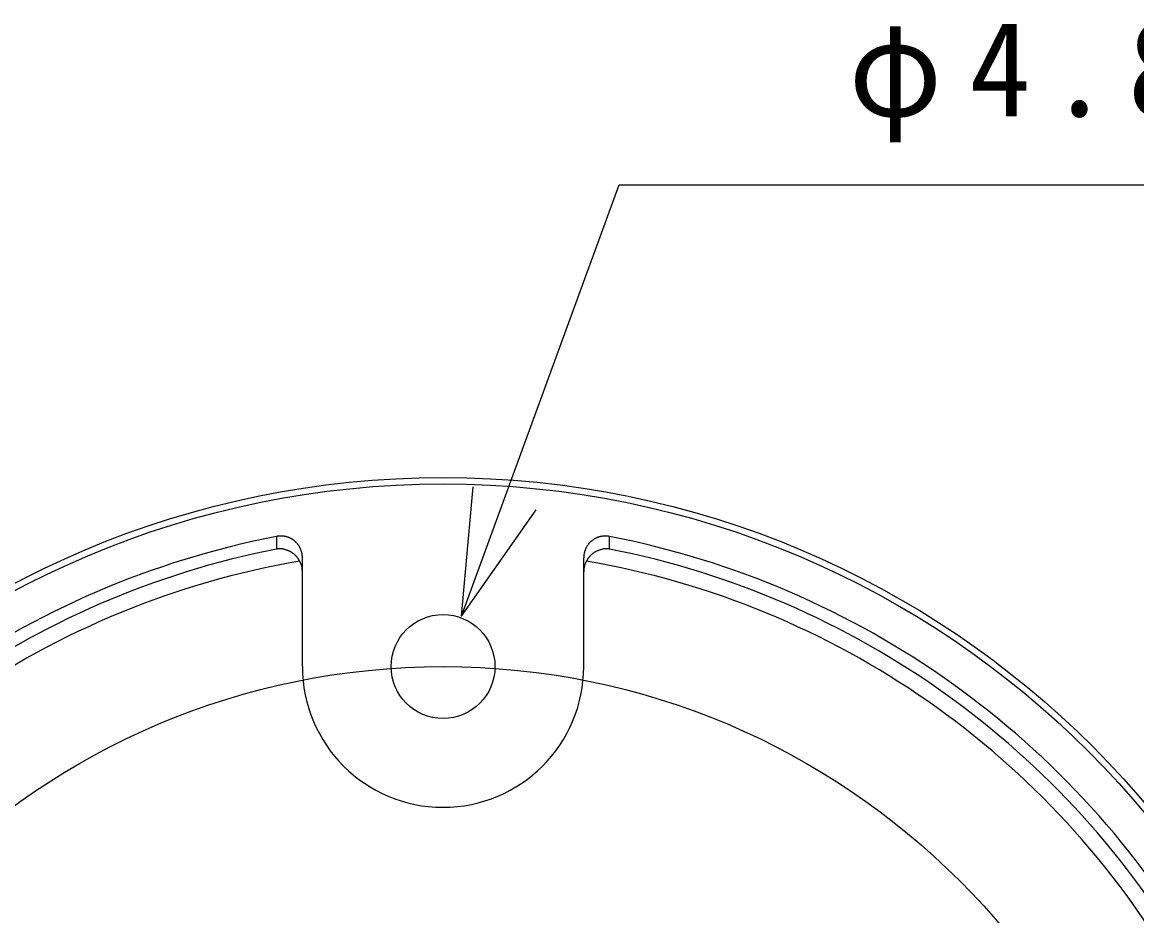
# Model space of a CAD drawing. Units: millimetres on the paper, scale 1:2. Extents: x -141 to 142, y -96 to 93.
# Drawn here: x 91.54 to 117.29, y 9.03 to 29.67 of the extents above; entities that cross this region are included whole.
import ezdxf

# ---------------------------------------------------------------- set-up
doc = ezdxf.new("R2010")
doc.units = ezdxf.units.MM
doc.layers.add('0-0_0', color=4, linetype='Continuous')
doc.styles.add('ＭＳ ゴシック', font='')
doc.styles.get('ＭＳ ゴシック').set_extended_font_data('MS Gothic')

msp = doc.modelspace()

# ---------------------------------------------------------------- linework, layer by layer
at = {"layer": '0-0_0'}
for p, q in [((101.688, 15.95), (105.335, 25.914)), ((105.335, 25.914), (119.742, 25.914)), ((101.688, 15.95), (101.955, 18.938)), ((101.688, 15.95), (103.413, 18.405)), ((98.012, 14.788), (98.012, 17.301)), ((104.512, 14.788), (104.512, 17.301))]:
    msp.add_line(p, q, dxfattribs=at)
for points in [[(97.459, 17.8), (97.447, 17.798), (97.433, 17.796), (97.418, 17.793), (97.418, 17.792), (97.418, 17.791), (97.418, 17.79), (97.418, 17.789), (97.418, 17.788), (97.418, 17.788), (97.418, 17.787), (97.418, 17.786), (97.418, 17.786), (97.418, 17.785), (97.418, 17.785), (97.417, 17.784), (97.417, 17.784), (97.417, 17.783), (97.417, 17.782), (97.417, 17.781), (97.417, 17.78), (97.417, 17.779), (97.417, 17.777), (97.417, 17.775), (97.417, 17.773), (97.417, 17.771), (97.417, 17.769), (97.417, 17.767), (97.417, 17.764), (97.417, 17.762), (97.417, 17.759), (97.417, 17.757), (97.417, 17.754), (97.417, 17.752), (97.417, 17.749), (97.417, 17.747), (97.417, 17.744), (97.417, 17.742), (97.417, 17.739), (97.417, 17.737)], [(97.805, 17.709), (97.798, 17.715), (97.791, 17.72), (97.783, 17.725), (97.776, 17.729), (97.768, 17.734), (97.759, 17.738), (97.75, 17.743), (97.74, 17.747), (97.73, 17.752), (97.72, 17.757), (97.71, 17.761), (97.7, 17.765), (97.69, 17.769), (97.681, 17.773), (97.672, 17.776), (97.663, 17.779), (97.656, 17.782), (97.649, 17.784), (97.642, 17.786), (97.635, 17.788), (97.628, 17.79), (97.621, 17.791), (97.614, 17.793), (97.606, 17.794), (97.597, 17.795), (97.588, 17.796), (97.579, 17.797), (97.569, 17.799), (97.559, 17.8), (97.549, 17.8), (97.539, 17.801), (97.529, 17.802), (97.52, 17.802), (97.51, 17.803), (97.501, 17.803), (97.491, 17.803), (97.481, 17.802), (97.471, 17.801), (97.459, 17.8)], [(105.107, 17.79), (105.107, 17.791), (105.107, 17.792), (105.107, 17.793), (105.087, 17.797), (105.069, 17.8), (105.052, 17.802), (105.037, 17.803), (105.023, 17.803), (105.01, 17.804), (104.998, 17.803), (104.985, 17.802), (104.973, 17.801), (104.96, 17.799), (104.947, 17.797), (104.934, 17.795), (104.921, 17.793), (104.908, 17.791), (104.896, 17.788), (104.884, 17.785), (104.872, 17.782), (104.861, 17.78), (104.851, 17.777), (104.842, 17.774), (104.833, 17.771), (104.824, 17.768), (104.816, 17.764), (104.808, 17.76), (104.799, 17.756), (104.791, 17.752), (104.782, 17.747), (104.772, 17.741), (104.762, 17.735), (104.751, 17.728), (104.741, 17.721), (104.73, 17.714), (104.72, 17.707), (104.71, 17.7), (104.7, 17.693), (104.692, 17.687)], [(105.107, 17.722), (105.107, 17.725), (105.107, 17.727), (105.107, 17.729), (105.107, 17.732), (105.107, 17.734), (105.107, 17.737), (105.107, 17.739), (105.107, 17.742), (105.107, 17.744), (105.107, 17.747), (105.107, 17.749), (105.107, 17.752), (105.107, 17.754), (105.107, 17.757), (105.107, 17.759), (105.107, 17.762), (105.107, 17.764), (105.107, 17.767), (105.107, 17.769), (105.107, 17.771), (105.107, 17.773), (105.107, 17.775), (105.107, 17.777), (105.107, 17.779), (105.107, 17.78), (105.107, 17.781), (105.107, 17.782), (105.107, 17.783), (105.107, 17.784), (105.107, 17.784), (105.107, 17.785), (105.107, 17.785), (105.107, 17.786), (105.107, 17.786), (105.107, 17.787), (105.107, 17.788), (105.107, 17.788), (105.107, 17.789), (105.107, 17.79)], [(97.417, 17.576), (97.416, 17.574), (97.416, 17.572), (97.416, 17.57), (97.416, 17.567), (97.416, 17.565), (97.416, 17.562), (97.416, 17.56), (97.416, 17.557), (97.416, 17.555), (97.416, 17.552), (97.416, 17.55), (97.416, 17.547), (97.416, 17.545), (97.416, 17.542), (97.416, 17.54), (97.416, 17.537), (97.416, 17.535), (97.416, 17.532), (97.416, 17.53), (97.416, 17.527), (97.416, 17.525), (97.416, 17.523), (97.416, 17.521), (97.416, 17.518), (97.416, 17.516), (97.416, 17.515), (97.416, 17.513), (97.416, 17.512), (97.416, 17.511), (97.416, 17.51), (97.416, 17.509), (97.416, 17.508), (97.416, 17.508), (97.416, 17.507), (97.416, 17.507), (97.416, 17.507), (97.416, 17.506), (97.416, 17.506), (97.416, 17.505)], [(97.417, 17.737), (97.417, 17.734), (97.417, 17.732), (97.417, 17.729), (97.417, 17.727), (97.417, 17.725), (97.417, 17.722), (97.417, 17.72), (97.417, 17.718), (97.417, 17.716), (97.417, 17.714), (97.417, 17.712), (97.417, 17.71), (97.417, 17.708), (97.417, 17.707), (97.417, 17.705), (97.417, 17.704), (97.417, 17.702), (97.417, 17.7), (97.417, 17.699), (97.417, 17.697), (97.417, 17.696), (97.417, 17.694), (97.417, 17.693), (97.417, 17.691), (97.417, 17.689), (97.417, 17.688), (97.417, 17.686), (97.417, 17.685), (97.417, 17.683), (97.417, 17.682), (97.417, 17.68), (97.417, 17.679), (97.417, 17.677), (97.417, 17.676), (97.417, 17.674), (97.417, 17.673), (97.417, 17.672), (97.417, 17.671), (97.417, 17.67)], [(97.417, 17.67), (97.417, 17.669), (97.417, 17.667), (97.417, 17.666), (97.417, 17.665), (97.417, 17.664), (97.417, 17.664), (97.417, 17.663), (97.417, 17.662), (97.417, 17.661), (97.417, 17.66), (97.417, 17.659), (97.417, 17.658), (97.417, 17.657), (97.417, 17.656), (97.417, 17.655), (97.417, 17.654), (97.417, 17.653), (97.417, 17.652), (97.417, 17.651), (97.417, 17.65), (97.417, 17.649), (97.417, 17.648), (97.417, 17.647), (97.417, 17.646), (97.417, 17.645), (97.417, 17.644), (97.417, 17.643), (97.417, 17.642), (97.417, 17.641), (97.417, 17.64), (97.417, 17.639), (97.417, 17.638), (97.417, 17.637), (97.417, 17.636), (97.417, 17.635), (97.417, 17.634), (97.417, 17.633), (97.417, 17.632), (97.417, 17.631)], [(97.417, 17.631), (97.417, 17.63), (97.417, 17.629), (97.417, 17.628), (97.417, 17.627), (97.417, 17.626), (97.417, 17.625), (97.417, 17.624), (97.417, 17.623), (97.417, 17.622), (97.417, 17.621), (97.417, 17.62), (97.417, 17.619), (97.417, 17.617), (97.417, 17.616), (97.417, 17.615), (97.417, 17.613), (97.417, 17.612), (97.417, 17.61), (97.417, 17.609), (97.417, 17.607), (97.417, 17.606), (97.417, 17.604), (97.417, 17.602), (97.417, 17.601), (97.417, 17.599), (97.417, 17.598), (97.417, 17.596), (97.417, 17.595), (97.417, 17.593), (97.417, 17.591), (97.417, 17.59), (97.417, 17.588), (97.417, 17.587), (97.417, 17.585), (97.417, 17.583), (97.417, 17.582), (97.417, 17.58), (97.417, 17.578), (97.417, 17.576)], [(97.762, 17.426), (97.754, 17.431), (97.746, 17.436), (97.738, 17.44), (97.729, 17.445), (97.719, 17.449), (97.709, 17.454), (97.697, 17.459), (97.685, 17.464), (97.672, 17.469), (97.658, 17.474), (97.645, 17.478), (97.631, 17.483), (97.618, 17.487), (97.604, 17.492), (97.592, 17.495), (97.579, 17.498), (97.568, 17.501), (97.557, 17.503), (97.547, 17.505), (97.537, 17.506), (97.527, 17.507), (97.518, 17.508), (97.508, 17.508), (97.499, 17.508), (97.49, 17.508), (97.481, 17.508), (97.472, 17.507), (97.464, 17.506), (97.456, 17.506), (97.449, 17.505), (97.442, 17.504), (97.436, 17.503), (97.431, 17.503), (97.427, 17.502), (97.424, 17.502), (97.421, 17.501), (97.419, 17.501), (97.418, 17.501), (97.417, 17.501)], [(98.012, 17.301), (98.012, 17.322), (98.011, 17.34), (98.01, 17.357), (98.009, 17.372), (98.007, 17.386), (98.004, 17.399), (98.001, 17.411), (97.998, 17.423), (97.994, 17.435), (97.99, 17.447), (97.986, 17.46), (97.982, 17.472), (97.977, 17.485), (97.972, 17.497), (97.967, 17.509), (97.962, 17.52), (97.957, 17.531), (97.952, 17.541), (97.947, 17.551), (97.943, 17.559), (97.938, 17.567), (97.933, 17.575), (97.928, 17.583), (97.923, 17.59), (97.917, 17.598), (97.911, 17.605), (97.904, 17.613), (97.897, 17.622), (97.889, 17.631), (97.881, 17.64), (97.872, 17.649), (97.863, 17.658), (97.854, 17.666), (97.845, 17.675), (97.836, 17.683), (97.828, 17.691), (97.82, 17.697), (97.813, 17.704), (97.805, 17.709)], [(104.692, 17.687), (104.683, 17.68), (104.676, 17.674), (104.669, 17.668), (104.662, 17.662), (104.656, 17.655), (104.65, 17.649), (104.644, 17.642), (104.638, 17.635), (104.632, 17.628), (104.625, 17.62), (104.619, 17.611), (104.613, 17.602), (104.606, 17.593), (104.6, 17.584), (104.594, 17.575), (104.588, 17.566), (104.582, 17.557), (104.577, 17.549), (104.573, 17.542), (104.569, 17.534), (104.565, 17.528), (104.562, 17.521), (104.559, 17.515), (104.556, 17.508), (104.553, 17.502), (104.55, 17.495), (104.548, 17.487), (104.545, 17.479), (104.542, 17.471), (104.539, 17.462), (104.536, 17.452), (104.533, 17.443), (104.53, 17.433), (104.528, 17.423), (104.525, 17.413), (104.523, 17.404), (104.521, 17.395), (104.519, 17.385), (104.517, 17.376)], [(105.108, 17.501), (105.108, 17.501), (105.108, 17.501), (105.107, 17.501), (105.107, 17.501), (105.105, 17.501), (105.103, 17.501), (105.101, 17.502), (105.098, 17.502), (105.094, 17.503), (105.089, 17.503), (105.083, 17.504), (105.076, 17.505), (105.069, 17.506), (105.061, 17.506), (105.052, 17.507), (105.044, 17.508), (105.035, 17.508), (105.025, 17.508), (105.016, 17.508), (105.007, 17.508), (104.998, 17.507), (104.988, 17.506), (104.978, 17.505), (104.968, 17.503), (104.957, 17.501), (104.945, 17.498), (104.933, 17.495), (104.92, 17.492), (104.907, 17.487), (104.894, 17.483), (104.88, 17.478), (104.866, 17.474), (104.853, 17.469), (104.84, 17.464), (104.827, 17.459), (104.816, 17.454), (104.805, 17.449), (104.796, 17.445), (104.787, 17.44)], [(105.108, 17.663), (105.108, 17.664), (105.108, 17.665), (105.108, 17.666), (105.108, 17.667), (105.108, 17.668), (105.108, 17.67), (105.108, 17.671), (105.108, 17.672), (105.108, 17.673), (105.108, 17.674), (105.108, 17.676), (105.108, 17.677), (105.108, 17.679), (105.108, 17.68), (105.108, 17.682), (105.108, 17.683), (105.108, 17.685), (105.108, 17.686), (105.108, 17.688), (105.108, 17.689), (105.108, 17.691), (105.108, 17.692), (105.108, 17.694), (105.108, 17.696), (105.108, 17.697), (105.108, 17.699), (105.108, 17.7), (105.108, 17.702), (105.108, 17.703), (105.108, 17.705), (105.107, 17.707), (105.107, 17.708), (105.107, 17.71), (105.107, 17.712), (105.107, 17.714), (105.107, 17.716), (105.107, 17.718), (105.107, 17.72), (105.107, 17.722)], [(105.108, 17.625), (105.108, 17.626), (105.108, 17.627), (105.108, 17.628), (105.108, 17.629), (105.108, 17.63), (105.108, 17.631), (105.108, 17.632), (105.108, 17.633), (105.108, 17.634), (105.108, 17.635), (105.108, 17.636), (105.108, 17.637), (105.108, 17.638), (105.108, 17.639), (105.108, 17.64), (105.108, 17.641), (105.108, 17.642), (105.108, 17.643), (105.108, 17.644), (105.108, 17.645), (105.108, 17.646), (105.108, 17.647), (105.108, 17.648), (105.108, 17.649), (105.108, 17.65), (105.108, 17.651), (105.108, 17.652), (105.108, 17.653), (105.108, 17.654), (105.108, 17.655), (105.108, 17.656), (105.108, 17.657), (105.108, 17.658), (105.108, 17.659), (105.108, 17.659), (105.108, 17.66), (105.108, 17.661), (105.108, 17.662), (105.108, 17.663)], [(105.108, 17.562), (105.108, 17.565), (105.108, 17.567), (105.108, 17.569), (105.108, 17.572), (105.108, 17.574), (105.108, 17.576), (105.108, 17.578), (105.108, 17.58), (105.108, 17.582), (105.108, 17.583), (105.108, 17.585), (105.108, 17.587), (105.108, 17.588), (105.108, 17.59), (105.108, 17.591), (105.108, 17.593), (105.108, 17.594), (105.108, 17.596), (105.108, 17.598), (105.108, 17.599), (105.108, 17.601), (105.108, 17.602), (105.108, 17.604), (105.108, 17.605), (105.108, 17.607), (105.108, 17.609), (105.108, 17.61), (105.108, 17.612), (105.108, 17.613), (105.108, 17.615), (105.108, 17.616), (105.108, 17.617), (105.108, 17.619), (105.108, 17.62), (105.108, 17.621), (105.108, 17.622), (105.108, 17.623), (105.108, 17.624), (105.108, 17.625)], [(105.108, 17.501), (105.108, 17.502), (105.108, 17.502), (105.108, 17.503), (105.108, 17.504), (105.108, 17.504), (105.108, 17.505), (105.108, 17.506), (105.108, 17.506), (105.108, 17.506), (105.108, 17.507), (105.108, 17.507), (105.108, 17.508), (105.108, 17.508), (105.108, 17.509), (105.108, 17.51), (105.108, 17.511), (105.108, 17.512), (105.108, 17.513), (105.108, 17.515), (105.108, 17.516), (105.108, 17.518), (105.108, 17.52), (105.108, 17.523), (105.108, 17.525), (105.108, 17.527), (105.108, 17.53), (105.108, 17.532), (105.108, 17.535), (105.108, 17.537), (105.108, 17.54), (105.108, 17.542), (105.108, 17.545), (105.108, 17.547), (105.108, 17.55), (105.108, 17.552), (105.108, 17.555), (105.108, 17.557), (105.108, 17.56), (105.108, 17.562)], [(97.416, 17.505), (97.416, 17.505), (97.416, 17.504), (97.416, 17.503), (97.416, 17.502), (97.416, 17.502), (97.416, 17.501)], [(97.417, 17.501), (97.417, 17.501), (97.416, 17.501), (97.416, 17.501)], [(97.951, 17.222), (97.949, 17.225), (97.948, 17.228), (97.946, 17.231), (97.945, 17.233), (97.943, 17.236), (97.942, 17.238), (97.94, 17.241), (97.938, 17.244), (97.936, 17.248), (97.934, 17.252), (97.931, 17.257), (97.928, 17.261), (97.925, 17.267), (97.921, 17.272), (97.918, 17.277), (97.914, 17.283), (97.91, 17.288), (97.906, 17.294), (97.902, 17.299), (97.898, 17.304), (97.894, 17.309), (97.89, 17.315), (97.885, 17.32), (97.88, 17.325), (97.875, 17.331), (97.869, 17.337), (97.862, 17.344), (97.855, 17.351), (97.847, 17.358), (97.838, 17.365), (97.83, 17.373), (97.821, 17.381), (97.812, 17.388), (97.803, 17.396), (97.794, 17.403), (97.786, 17.409), (97.778, 17.415), (97.77, 17.421), (97.762, 17.426)], [(104.517, 17.376), (104.516, 17.366), (104.514, 17.355), (104.514, 17.344), (104.513, 17.331), (104.512, 17.317), (104.512, 17.301)], [(104.787, 17.44), (104.778, 17.436), (104.77, 17.431), (104.762, 17.426), (104.755, 17.421), (104.747, 17.415), (104.739, 17.409), (104.73, 17.403), (104.722, 17.396), (104.713, 17.388), (104.704, 17.381), (104.695, 17.373), (104.686, 17.365), (104.678, 17.358), (104.67, 17.351), (104.663, 17.344), (104.656, 17.337), (104.65, 17.331), (104.644, 17.325), (104.639, 17.32), (104.635, 17.315), (104.63, 17.309), (104.626, 17.304), (104.622, 17.299), (104.618, 17.294), (104.615, 17.288), (104.611, 17.283), (104.607, 17.277), (104.604, 17.272), (104.6, 17.267), (104.597, 17.261), (104.594, 17.257), (104.591, 17.252), (104.589, 17.248), (104.586, 17.244), (104.584, 17.241), (104.583, 17.238), (104.581, 17.236), (104.58, 17.233), (104.578, 17.231)], [(98.012, 16.978), (98.012, 17), (98.011, 17.019), (98.01, 17.037), (98.009, 17.052), (98.007, 17.067), (98.004, 17.079), (98.002, 17.091), (97.999, 17.102), (97.996, 17.112), (97.993, 17.122), (97.99, 17.132), (97.987, 17.141), (97.983, 17.15), (97.98, 17.158), (97.977, 17.166), (97.974, 17.173), (97.971, 17.179), (97.969, 17.185), (97.967, 17.19), (97.964, 17.195), (97.963, 17.199), (97.961, 17.203), (97.959, 17.207), (97.957, 17.21), (97.955, 17.214), (97.953, 17.218), (97.951, 17.222)], [(104.574, 17.222), (104.569, 17.213), (104.565, 17.206), (104.561, 17.198), (104.558, 17.192), (104.555, 17.185), (104.553, 17.179), (104.55, 17.173), (104.548, 17.166), (104.545, 17.16), (104.543, 17.152), (104.54, 17.145), (104.538, 17.137), (104.535, 17.129), (104.533, 17.12), (104.53, 17.112), (104.527, 17.103), (104.525, 17.094), (104.523, 17.085), (104.521, 17.076), (104.519, 17.067), (104.517, 17.057), (104.516, 17.047), (104.515, 17.036), (104.514, 17.023), (104.513, 17.01), (104.512, 16.995), (104.512, 16.978)], [(104.578, 17.231), (104.577, 17.228), (104.575, 17.225), (104.574, 17.222)]]:
    msp.add_lwpolyline(points, dxfattribs=at)
for centre, radius in [((101.262, -2.087), 21.241), ((101.262, -2.087), 21.091), ((101.262, 14.788), 1.2), ((101.262, -2.087), 16.875), ((101.262, -2.087), 16.875)]:
    msp.add_circle(centre, radius, dxfattribs=at)
for centre, radius, start, end in [((101.262, -2.087), 20.248, 100.9459, 199.0541), ((101.262, -2.087), 20.248, 340.9459, 79.0541), ((101.262, -2.087), 19.962, 101.1092, 198.8908), ((101.262, -2.087), 19.962, 341.1092, 78.8908), ((101.262, -2.087), 19.591, 99.7312, 200.2688), ((101.262, -2.087), 19.591, 339.7312, 80.2688), ((101.262, 14.788), 3.25, 180, 0)]:
    msp.add_arc(centre, radius, start, end, dxfattribs=at)

# ---------------------------------------------------------------- texts
at = {"layer": '0-0_0', "insert": (110.634, 26.895), "char_height": 2.199, "attachment_point": 7, "style": 'ＭＳ ゴシック'}
msp.add_mtext('\\T1.29;\\W0.95;φ4.8', dxfattribs=at)

doc.saveas('drawing.dxf')
